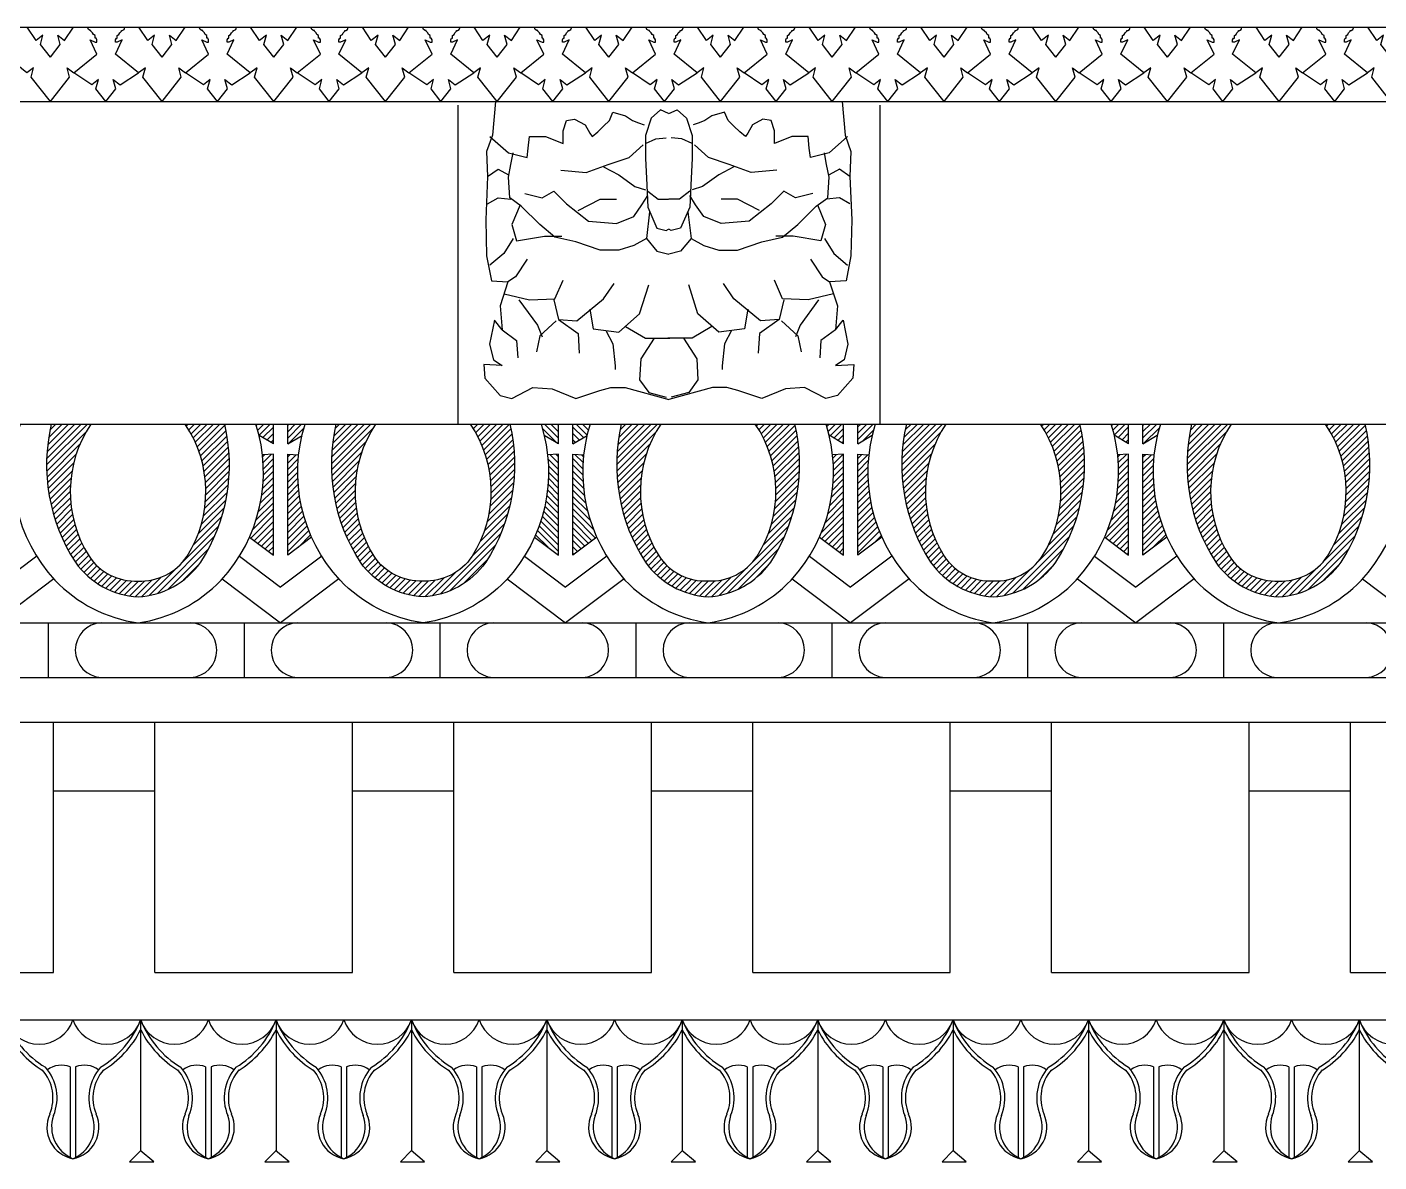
# Model space of a CAD drawing. Extents: x 140 to 2512, y 69 to 3554.
# Drawn here: x 805.8 to 1078.1, y 3041 to 3269.6 of the extents above; entities that cross this region are included whole.
import ezdxf

# ---------------------------------------------------------------- set-up
doc = ezdxf.new("R2010")
doc.units = 0
doc.header["$LTSCALE"] = 10
doc.header["$MEASUREMENT"] = 0
for name, color, linetype in [('3', 3, 'CONTINUOUS'), ('7', 7, 'CONTINUOUS'), ('BH', 3, 'CONTINUOUS')]:
    doc.layers.add(name, color=color, linetype=linetype)
pattern_1 = [(45, (464.4869, 2007.5576), (-0.6344319, 0.6344319), [])]
pattern_2 = [(45, (636.7307, 2007.5748), (-0.6344319, 0.6344319), [])]

msp = doc.modelspace()

# ---------------------------------------------------------------- hatches: boundary and pattern name
at = {"layer": '3'}
h = msp.add_hatch(dxfattribs=at)
h.set_pattern_fill('ANSI31', color=256, scale=7.177778, style=0)
h.set_pattern_definition(pattern_1)
h.paths.add_polyline_path([(855.47, 3189.64), (851.96, 3189.64, -0.018345), (852.59, 3187.37), (855.47, 3185.65)])
h.paths.add_polyline_path([(855.47, 3183.56), (853.26, 3183.44, -0.133078), (850.65, 3166.88), (855.47, 3163.25)])
h.paths.add_polyline_path([(860.55, 3183.44), (858.35, 3183.56), (858.35, 3163.25), (863.16, 3166.88, -0.133078)])
h.paths.add_polyline_path([(858.35, 3189.64), (858.35, 3185.65), (861.23, 3187.37, -0.018345), (861.86, 3189.64)])
h = msp.add_hatch(dxfattribs=at)
h.set_pattern_fill('ANSI31', color=256, scale=7.177778, style=0)
h.set_pattern_definition(pattern_1)
h.paths.add_polyline_path([(876.11, 3189.64), (868.14, 3189.64, 0.20319), (873, 3161.81, 0.224863), (885.62, 3154.82, 0.224863), (898.24, 3161.81, 0.20319), (903.1, 3189.64), (895.13, 3189.64, -0.297247), (895.49, 3163.01, -0.262813), (885.62, 3158.04, -0.262813), (875.75, 3163.01, -0.297247)])
h = msp.add_hatch(dxfattribs=at)
h.set_pattern_fill('ANSI31', color=256, scale=7.177778, style=0)
h.set_pattern_definition([(135, (1306.7543, 2007.5576), (0.6344319, 0.6344319), [])])
h.paths.add_polyline_path([(915.77, 3189.64), (919.28, 3189.64, 0.018345), (918.65, 3187.37), (915.77, 3185.65)])
h.paths.add_polyline_path([(915.77, 3183.56), (917.98, 3183.44, 0.133078), (920.59, 3166.88), (915.77, 3163.25)])
h.paths.add_polyline_path([(910.69, 3183.44), (912.9, 3183.56), (912.9, 3163.25), (908.08, 3166.88, 0.133078)])
h.paths.add_polyline_path([(912.9, 3189.64), (912.9, 3185.65), (910.01, 3187.37, 0.018345), (909.38, 3189.64)])
h = msp.add_hatch(dxfattribs=at)
h.set_pattern_fill('ANSI31', color=256, scale=7.177778, style=0)
h.set_pattern_definition([(45, (579.3085, 2007.5748), (-0.6344319, 0.6344319), [])])
h.paths.add_polyline_path([(960.5, 3189.66), (952.53, 3189.66, -0.297247), (952.89, 3163.03, -0.262813), (943.02, 3158.06, -0.262813), (933.15, 3163.03, -0.297247), (933.51, 3189.66), (925.54, 3189.66, 0.20319), (930.4, 3161.83, 0.224863), (943.02, 3154.84, 0.224863), (955.64, 3161.83, 0.20319)])
h = msp.add_hatch(dxfattribs=at)
h.set_pattern_fill('ANSI31', color=256, scale=7.177778, style=0)
h.set_pattern_definition(pattern_2)
h.paths.add_polyline_path([(970.3, 3189.66), (966.78, 3189.66, -0.018345), (967.41, 3187.39), (970.3, 3185.67)])
h.paths.add_polyline_path([(970.3, 3183.58), (968.09, 3183.46, -0.133078), (965.48, 3166.89), (970.3, 3163.27)])
h.paths.add_polyline_path([(975.38, 3183.46), (973.17, 3183.58), (973.17, 3163.27), (977.99, 3166.89, -0.133078)])
h.paths.add_polyline_path([(973.17, 3189.66), (973.17, 3185.67), (976.05, 3187.39, -0.018345), (976.68, 3189.66)])
h = msp.add_hatch(dxfattribs=at)
h.set_pattern_fill('ANSI31', color=256, scale=7.177778, style=0)
h.set_pattern_definition(pattern_2)
h.paths.add_polyline_path([(1027.72, 3189.66), (1024.2, 3189.66, -0.018345), (1024.83, 3187.39), (1027.72, 3185.67)])
h.paths.add_polyline_path([(1027.72, 3183.58), (1025.51, 3183.46, -0.133078), (1022.9, 3166.89), (1027.72, 3163.27)])
h.paths.add_polyline_path([(1032.8, 3183.46), (1030.59, 3183.58), (1030.59, 3163.27), (1035.41, 3166.89, -0.133078)])
h.paths.add_polyline_path([(1030.59, 3189.66), (1030.59, 3185.67), (1033.48, 3187.39, -0.018345), (1034.1, 3189.66)])
h = msp.add_hatch(dxfattribs=at)
h.set_pattern_fill('ANSI31', color=256, scale=7.177778, style=0)
h.set_pattern_definition([(45, (694.17576, 2007.5576), (-0.6344319, 0.6344319), [])])
h.paths.add_polyline_path([(1075.36, 3189.64), (1067.39, 3189.64, -0.297247), (1067.76, 3163.01, -0.262813), (1057.89, 3158.04, -0.262813), (1048.01, 3163.01, -0.297247), (1048.38, 3189.64), (1040.41, 3189.64, 0.20319), (1045.27, 3161.81, 0.224863), (1057.89, 3154.82, 0.224863), (1070.51, 3161.81, 0.20319)])
at = {"layer": 'BH'}
h = msp.add_hatch(dxfattribs=at)
h.set_pattern_fill('ANSI31', color=256, scale=7.177778, style=0)
h.set_pattern_definition(pattern_1)
h.paths.add_polyline_path([(845.67, 3189.64), (837.71, 3189.64, -0.297247), (838.07, 3163.01, -0.262813), (828.2, 3158.04, -0.262813), (818.33, 3163.01, -0.297247), (818.69, 3189.64), (810.72, 3189.64, 0.20319), (815.58, 3161.81, 0.224863), (828.2, 3154.82, 0.224863), (840.82, 3161.81, 0.20319)])
h = msp.add_hatch(dxfattribs=at)
h.set_pattern_fill('ANSI31', color=256, scale=7.177778, style=0)
h.set_pattern_definition(pattern_2)
h.paths.add_polyline_path([(1017.92, 3189.66), (1009.95, 3189.66, -0.297247), (1010.32, 3163.03, -0.262813), (1000.44, 3158.06, -0.262813), (990.57, 3163.03, -0.297247), (990.93, 3189.66), (982.97, 3189.66, 0.20319), (987.82, 3161.83, 0.224863), (1000.44, 3154.84, 0.224863), (1013.06, 3161.83, 0.20319)])

# ---------------------------------------------------------------- linework, layer by layer
at = {"layer": '3'}
for p, q in [((855.47, 3185.65), (855.47, 3189.64)), ((858.35, 3185.65), (858.35, 3189.64)), ((912.9, 3185.65), (912.9, 3189.64)), ((915.77, 3185.65), (915.77, 3189.64)), ((970.3, 3185.67), (970.3, 3189.66)), ((973.17, 3185.67), (973.17, 3189.66)), ((1027.72, 3185.67), (1027.72, 3189.66)), ((1030.59, 3185.67), (1030.59, 3189.66)), ((855.47, 3185.65), (852.59, 3187.37)), ((858.35, 3185.65), (861.23, 3187.37)), ((912.9, 3185.65), (910.01, 3187.37)), ((915.77, 3185.65), (918.65, 3187.37)), ((970.3, 3185.67), (967.41, 3187.39)), ((973.17, 3185.67), (976.05, 3187.39)), ((1027.72, 3185.67), (1024.83, 3187.39)), ((1030.59, 3185.67), (1033.48, 3187.39)), ((855.47, 3183.56), (853.26, 3183.44)), ((855.47, 3163.25), (855.47, 3183.56)), ((858.35, 3183.56), (860.55, 3183.44)), ((858.35, 3163.25), (858.35, 3183.56)), ((912.9, 3183.56), (910.69, 3183.44)), ((912.9, 3163.25), (912.9, 3183.56)), ((915.77, 3163.25), (915.77, 3183.56)), ((915.77, 3183.56), (917.98, 3183.44)), ((970.3, 3183.58), (968.09, 3183.46)), ((970.3, 3163.27), (970.3, 3183.58)), ((973.17, 3183.58), (975.38, 3183.46)), ((973.17, 3163.27), (973.17, 3183.58)), ((1027.72, 3183.58), (1025.51, 3183.46)), ((1027.72, 3163.27), (1027.72, 3183.58)), ((1030.59, 3183.58), (1032.8, 3183.46)), ((1030.59, 3163.27), (1030.59, 3183.58)), ((850.65, 3166.88), (855.47, 3163.25)), ((863.16, 3166.88), (858.35, 3163.25)), ((908.08, 3166.88), (912.9, 3163.25)), ((920.59, 3166.88), (915.77, 3163.25)), ((965.48, 3166.89), (970.3, 3163.27)), ((977.99, 3166.89), (973.17, 3163.27)), ((1022.9, 3166.89), (1027.72, 3163.27)), ((1035.41, 3166.89), (1030.59, 3163.27)), ((807.79, 3163.03), (799.49, 3156.78)), ((848.61, 3163.03), (856.91, 3156.78)), ((865.21, 3163.03), (856.91, 3156.78)), ((906.03, 3163.03), (914.33, 3156.78)), ((922.63, 3163.03), (914.33, 3156.78)), ((963.43, 3163.05), (971.73, 3156.8)), ((980.03, 3163.05), (971.73, 3156.8)), ((1020.85, 3163.05), (1029.15, 3156.8)), ((1037.46, 3163.05), (1029.15, 3156.8)), ((811.25, 3158.45), (799.49, 3149.59)), ((845.15, 3158.45), (856.91, 3149.59)), ((868.67, 3158.45), (856.91, 3149.59)), ((902.57, 3158.45), (914.33, 3149.59)), ((926.09, 3158.45), (914.33, 3149.59)), ((959.97, 3158.46), (971.73, 3149.61)), ((983.49, 3158.46), (971.73, 3149.61)), ((1017.39, 3158.46), (1029.15, 3149.61)), ((1040.92, 3158.46), (1029.15, 3149.61)), ((1074.84, 3158.45), (1086.6, 3149.59)), ((828.73, 3069.61), (828.73, 3043.26)), ((856, 3069.61), (856, 3043.26)), ((883.28, 3069.61), (883.28, 3043.26)), ((910.55, 3069.61), (910.55, 3043.26)), ((937.82, 3069.61), (937.82, 3043.26)), ((965.09, 3069.61), (965.09, 3043.26)), ((992.37, 3069.61), (992.37, 3043.26)), ((1019.64, 3069.61), (1019.64, 3043.26)), ((1046.91, 3069.61), (1046.91, 3043.26)), ((1074.18, 3069.61), (1074.18, 3043.26)), ((814.55, 3060.19), (814.55, 3041.9)), ((815.64, 3060.19), (815.64, 3041.9)), ((841.82, 3060.19), (841.82, 3041.9)), ((842.91, 3060.19), (842.91, 3041.9)), ((869.09, 3060.19), (869.09, 3041.9)), ((870.18, 3060.19), (870.18, 3041.9)), ((896.37, 3060.19), (896.37, 3041.9)), ((897.46, 3060.19), (897.46, 3041.9)), ((923.64, 3060.19), (923.64, 3041.9)), ((924.73, 3060.19), (924.73, 3041.9)), ((950.91, 3060.19), (950.91, 3041.9)), ((952, 3060.19), (952, 3041.9)), ((978.18, 3060.19), (978.18, 3041.9)), ((979.28, 3060.19), (979.28, 3041.9)), ((1005.46, 3060.19), (1005.46, 3041.9)), ((1006.55, 3060.19), (1006.55, 3041.9)), ((1032.73, 3060.19), (1032.73, 3041.9)), ((1033.82, 3060.19), (1033.82, 3041.9)), ((1060, 3060.19), (1060, 3041.9)), ((1061.09, 3060.19), (1061.09, 3041.9)), ((828.74, 3043.33), (826.5, 3041)), ((831.38, 3041), (828.65, 3043.33)), ((856.02, 3043.33), (853.77, 3041)), ((858.65, 3041), (855.92, 3043.33)), ((883.29, 3043.33), (881.05, 3041)), ((885.92, 3041), (883.19, 3043.33)), ((910.56, 3043.33), (908.32, 3041)), ((913.19, 3041), (910.46, 3043.33)), ((937.83, 3043.33), (935.59, 3041)), ((940.47, 3041), (937.74, 3043.33)), ((965.11, 3043.33), (962.87, 3041)), ((967.74, 3041), (965.01, 3043.33)), ((992.38, 3043.33), (990.14, 3041)), ((995.01, 3041), (992.28, 3043.33)), ((1019.65, 3043.33), (1017.41, 3041)), ((1022.28, 3041), (1019.56, 3043.33)), ((1046.93, 3043.33), (1044.68, 3041)), ((1049.56, 3041), (1046.83, 3043.33)), ((1074.2, 3043.33), (1071.96, 3041)), ((1076.83, 3041), (1074.1, 3043.33)), ((826.5, 3041), (831.38, 3041)), ((853.77, 3041), (858.65, 3041)), ((881.05, 3041), (885.92, 3041)), ((908.32, 3041), (913.19, 3041)), ((935.59, 3041), (940.47, 3041)), ((962.87, 3041), (967.74, 3041)), ((990.14, 3041), (995.01, 3041)), ((1017.41, 3041), (1022.28, 3041)), ((1044.68, 3041), (1049.56, 3041)), ((1071.96, 3041), (1076.83, 3041))]:
    msp.add_line(p, q, dxfattribs=at)
for points in [[(804.44, 3189.64, 0.269333), (811.46, 3158.21, 0.168546), (828.2, 3149.61, 0.168546), (844.94, 3158.21, 0.269333), (851.96, 3189.64)], [(810.72, 3189.64, 0.20319), (815.58, 3161.81, 0.224863), (828.2, 3154.82, 0.224863), (840.82, 3161.81, 0.20319), (845.67, 3189.64)], [(818.69, 3189.64, 0.297247), (818.33, 3163.01, 0.262813), (828.2, 3158.04, 0.262813), (838.07, 3163.01, 0.297247), (837.71, 3189.64)], [(909.38, 3189.64, -0.269333), (902.36, 3158.21, -0.168546), (885.62, 3149.61, -0.168546), (868.88, 3158.21, -0.269333), (861.86, 3189.64)], [(903.1, 3189.64, -0.20319), (898.24, 3161.81, -0.224863), (885.62, 3154.82, -0.224863), (873, 3161.81, -0.20319), (868.14, 3189.64)], [(895.13, 3189.64, -0.297247), (895.49, 3163.01, -0.262813), (885.62, 3158.04, -0.262813), (875.75, 3163.01, -0.297247), (876.11, 3189.64)], [(919.26, 3189.66, 0.269333), (926.28, 3158.23, 0.168546), (943.02, 3149.63, 0.168546), (959.76, 3158.23, 0.269333), (966.78, 3189.66)], [(925.54, 3189.66, 0.20319), (930.4, 3161.83, 0.224863), (943.02, 3154.84, 0.224863), (955.64, 3161.83, 0.20319), (960.5, 3189.66)], [(933.51, 3189.66, 0.297247), (933.15, 3163.03, 0.262813), (943.02, 3158.06, 0.262813), (952.89, 3163.03, 0.297247), (952.53, 3189.66)], [(976.68, 3189.66, 0.269333), (983.71, 3158.23, 0.168546), (1000.44, 3149.63, 0.168546), (1017.18, 3158.23, 0.269333), (1024.2, 3189.66)], [(982.97, 3189.66, 0.20319), (987.82, 3161.83, 0.224863), (1000.44, 3154.84, 0.224863), (1013.06, 3161.83, 0.20319), (1017.92, 3189.66)], [(990.93, 3189.66, 0.297247), (990.57, 3163.03, 0.262813), (1000.44, 3158.06, 0.262813), (1010.32, 3163.03, 0.297247), (1009.95, 3189.66)], [(1034.13, 3189.64, 0.269333), (1041.15, 3158.21, 0.168546), (1057.89, 3149.61, 0.168546), (1074.62, 3158.21, 0.269333), (1081.65, 3189.64)], [(1040.41, 3189.64, 0.20319), (1045.27, 3161.81, 0.224863), (1057.89, 3154.82, 0.224863), (1070.51, 3161.81, 0.20319), (1075.36, 3189.64)], [(1048.38, 3189.64, 0.297247), (1048.01, 3163.01, 0.262813), (1057.89, 3158.04, 0.262813), (1067.76, 3163.01, 0.297247), (1067.39, 3189.64)]]:
    msp.add_lwpolyline(points, format="xyb", dxfattribs=at)
for centre, radius, start, end in [((808.28, 3071.95), 7.21, 198.9672, 341.0328), ((819.51, 3076.74), 19.41, 201.5584, 239.0663), ((821.91, 3071.95), 7.21, 198.9672, 341.0328), ((810.67, 3076.74), 19.41, 300.9337, 338.4416), ((835.55, 3071.95), 7.21, 198.9672, 341.0328), ((846.79, 3076.74), 19.41, 201.5584, 239.0663), ((849.18, 3071.95), 7.21, 198.9672, 341.0328), ((837.95, 3076.74), 19.41, 300.9337, 338.4416), ((862.82, 3071.95), 7.21, 198.9672, 341.0328), ((874.06, 3076.74), 19.41, 201.5584, 239.0663), ((876.46, 3071.95), 7.21, 198.9672, 341.0328), ((865.22, 3076.74), 19.41, 300.9337, 338.4416), ((890.09, 3071.95), 7.21, 198.9672, 341.0328), ((901.33, 3076.74), 19.41, 201.5584, 239.0663), ((903.73, 3071.95), 7.21, 198.9672, 341.0328), ((892.49, 3076.74), 19.41, 300.9337, 338.4416), ((917.37, 3071.95), 7.21, 198.9672, 341.0328), ((928.6, 3076.74), 19.41, 201.5584, 239.0663), ((931, 3071.95), 7.21, 198.9672, 341.0328), ((919.77, 3076.74), 19.41, 300.9337, 338.4416), ((944.64, 3071.95), 7.21, 198.9672, 341.0328), ((955.88, 3076.74), 19.41, 201.5584, 239.0663), ((958.28, 3071.95), 7.21, 198.9672, 341.0328), ((947.04, 3076.74), 19.41, 300.9337, 338.4416), ((971.91, 3071.95), 7.21, 198.9672, 341.0328), ((983.15, 3076.74), 19.41, 201.5584, 239.0663), ((985.55, 3071.95), 7.21, 198.9672, 341.0328), ((974.31, 3076.74), 19.41, 300.9337, 338.4416), ((999.18, 3071.95), 7.21, 198.9672, 341.0328), ((1010.42, 3076.74), 19.41, 201.5584, 239.0663), ((1012.82, 3071.95), 7.21, 198.9672, 341.0328), ((1001.58, 3076.74), 19.41, 300.9337, 338.4416), ((1026.46, 3071.95), 7.21, 198.9672, 341.0328), ((1037.7, 3076.74), 19.41, 201.5584, 239.0663), ((1040.09, 3071.95), 7.21, 198.9672, 341.0328), ((1028.86, 3076.74), 19.41, 300.9337, 338.4416), ((1053.73, 3071.95), 7.21, 198.9672, 341.0328), ((1064.97, 3076.74), 19.41, 201.5584, 239.0663), ((1067.37, 3071.95), 7.21, 198.9672, 341.0328), ((1056.13, 3076.74), 19.41, 300.9337, 338.4416), ((1081, 3071.95), 7.21, 198.9672, 341.0328), ((1092.24, 3076.74), 19.41, 201.5584, 239.0663), ((819.51, 3076.74), 20.23, 206.8193, 239.0663), ((810.67, 3076.74), 20.23, 300.9337, 333.1807), ((846.79, 3076.74), 20.23, 206.8193, 239.0663), ((837.95, 3076.74), 20.23, 300.9337, 333.1807), ((874.06, 3076.74), 20.23, 206.8193, 239.0663), ((865.22, 3076.74), 20.23, 300.9337, 333.1807), ((901.33, 3076.74), 20.23, 206.8193, 239.0663), ((892.49, 3076.74), 20.23, 300.9337, 333.1807), ((928.6, 3076.74), 20.23, 206.8193, 239.0663), ((919.77, 3076.74), 20.23, 300.9337, 333.1807), ((955.88, 3076.74), 20.23, 206.8193, 239.0663), ((947.04, 3076.74), 20.23, 300.9337, 333.1807), ((983.15, 3076.74), 20.23, 206.8193, 239.0663), ((974.31, 3076.74), 20.23, 300.9337, 333.1807), ((1010.42, 3076.74), 20.23, 206.8193, 239.0663), ((1001.58, 3076.74), 20.23, 300.9337, 333.1807), ((1037.7, 3076.74), 20.23, 206.8193, 239.0663), ((1028.86, 3076.74), 20.23, 300.9337, 333.1807), ((1064.97, 3076.74), 20.23, 206.8193, 239.0663), ((1056.13, 3076.74), 20.23, 300.9337, 333.1807), ((1092.24, 3076.74), 20.23, 206.8193, 239.0663), ((802.53, 3053.89), 8.54, 337.7846, 41.5211), ((802.53, 3053.89), 9.36, 337.7846, 41.5211), ((812.82, 3055.48), 5.01, 69.8838, 125.0135), ((817.36, 3055.48), 5.01, 54.9865, 110.1162), ((827.66, 3053.89), 9.36, 138.4789, 202.2154), ((827.66, 3053.89), 8.54, 138.4789, 202.2154), ((829.8, 3053.89), 8.54, 337.7846, 41.5211), ((829.8, 3053.89), 9.36, 337.7846, 41.5211), ((840.1, 3055.48), 5.01, 69.8838, 125.0135), ((844.64, 3055.48), 5.01, 54.9865, 110.1162), ((854.93, 3053.89), 9.36, 138.4789, 202.2154), ((854.93, 3053.89), 8.54, 138.4789, 202.2154), ((857.07, 3053.89), 8.54, 337.7846, 41.5211), ((857.07, 3053.89), 9.36, 337.7846, 41.5211), ((867.37, 3055.48), 5.01, 69.8838, 125.0135), ((871.91, 3055.48), 5.01, 54.9865, 110.1162), ((882.21, 3053.89), 9.36, 138.4789, 202.2154), ((882.21, 3053.89), 8.54, 138.4789, 202.2154), ((884.35, 3053.89), 8.54, 337.7846, 41.5211), ((884.35, 3053.89), 9.36, 337.7846, 41.5211), ((894.64, 3055.48), 5.01, 69.8838, 125.0135), ((899.18, 3055.48), 5.01, 54.9865, 110.1162), ((909.48, 3053.89), 9.36, 138.4789, 202.2154), ((909.48, 3053.89), 8.54, 138.4789, 202.2154), ((911.62, 3053.89), 8.54, 337.7846, 41.5211), ((911.62, 3053.89), 9.36, 337.7846, 41.5211), ((921.92, 3055.48), 5.01, 69.8838, 125.0135), ((926.45, 3055.48), 5.01, 54.9865, 110.1162), ((936.75, 3053.89), 9.36, 138.4789, 202.2154), ((936.75, 3053.89), 8.54, 138.4789, 202.2154), ((938.89, 3053.89), 8.54, 337.7846, 41.5211), ((938.89, 3053.89), 9.36, 337.7846, 41.5211), ((949.19, 3055.48), 5.01, 69.8838, 125.0135), ((953.73, 3055.48), 5.01, 54.9865, 110.1162), ((964.02, 3053.89), 9.36, 138.4789, 202.2154), ((964.02, 3053.89), 8.54, 138.4789, 202.2154), ((966.16, 3053.89), 8.54, 337.7846, 41.5211), ((966.16, 3053.89), 9.36, 337.7846, 41.5211), ((976.46, 3055.48), 5.01, 69.8838, 125.0135), ((981, 3055.48), 5.01, 54.9865, 110.1162), ((991.3, 3053.89), 9.36, 138.4789, 202.2154), ((991.3, 3053.89), 8.54, 138.4789, 202.2154), ((993.44, 3053.89), 8.54, 337.7846, 41.5211), ((993.44, 3053.89), 9.36, 337.7846, 41.5211), ((1003.73, 3055.48), 5.01, 69.8838, 125.0135), ((1008.27, 3055.48), 5.01, 54.9865, 110.1162), ((1018.57, 3053.89), 9.36, 138.4789, 202.2154), ((1018.57, 3053.89), 8.54, 138.4789, 202.2154), ((1020.71, 3053.89), 8.54, 337.7846, 41.5211), ((1020.71, 3053.89), 9.36, 337.7846, 41.5211), ((1031.01, 3055.48), 5.01, 69.8838, 125.0135), ((1035.54, 3055.48), 5.01, 54.9865, 110.1162), ((1045.84, 3053.89), 9.36, 138.4789, 202.2154), ((1045.84, 3053.89), 8.54, 138.4789, 202.2154), ((1047.98, 3053.89), 8.54, 337.7846, 41.5211), ((1047.98, 3053.89), 9.36, 337.7846, 41.5211), ((1058.28, 3055.48), 5.01, 69.8838, 125.0135), ((1062.82, 3055.48), 5.01, 54.9865, 110.1162), ((1073.11, 3053.89), 9.36, 138.4789, 202.2154), ((1073.11, 3053.89), 8.54, 138.4789, 202.2154), ((816.32, 3047.99), 6.46, 155.9841, 259.063), ((817.71, 3048.05), 6.91, 160.5785, 247.7515), ((813.87, 3047.99), 6.46, 280.937, 24.0159), ((812.48, 3048.05), 6.91, 292.2485, 19.4215), ((843.59, 3047.99), 6.46, 155.9841, 259.063), ((844.98, 3048.05), 6.91, 160.5785, 247.7515), ((841.14, 3047.99), 6.46, 280.937, 24.0159), ((839.75, 3048.05), 6.91, 292.2485, 19.4215), ((870.86, 3047.99), 6.46, 155.9841, 259.063), ((872.26, 3048.05), 6.91, 160.5785, 247.7515), ((868.41, 3047.99), 6.46, 280.937, 24.0159), ((867.02, 3048.05), 6.91, 292.2485, 19.4215), ((898.14, 3047.99), 6.46, 155.9841, 259.063), ((899.53, 3048.05), 6.91, 160.5785, 247.7515), ((895.69, 3047.99), 6.46, 280.937, 24.0159), ((894.29, 3048.05), 6.91, 292.2485, 19.4215), ((925.41, 3047.99), 6.46, 155.9841, 259.063), ((926.8, 3048.05), 6.91, 160.5785, 247.7515), ((922.96, 3047.99), 6.46, 280.937, 24.0159), ((921.57, 3048.05), 6.91, 292.2485, 19.4215), ((952.68, 3047.99), 6.46, 155.9841, 259.063), ((954.08, 3048.05), 6.91, 160.5785, 247.7515), ((950.23, 3047.99), 6.46, 280.937, 24.0159), ((948.84, 3048.05), 6.91, 292.2485, 19.4215), ((979.96, 3047.99), 6.46, 155.9841, 259.063), ((981.35, 3048.05), 6.91, 160.5785, 247.7515), ((977.5, 3047.99), 6.46, 280.937, 24.0159), ((976.11, 3048.05), 6.91, 292.2485, 19.4215), ((1007.23, 3047.99), 6.46, 155.9841, 259.063), ((1008.62, 3048.05), 6.91, 160.5785, 247.7515), ((1004.78, 3047.99), 6.46, 280.937, 24.0159), ((1003.39, 3048.05), 6.91, 292.2485, 19.4215), ((1034.5, 3047.99), 6.46, 155.9841, 259.063), ((1035.89, 3048.05), 6.91, 160.5785, 247.7515), ((1032.05, 3047.99), 6.46, 280.937, 24.0159), ((1030.66, 3048.05), 6.91, 292.2485, 19.4215), ((1061.77, 3047.99), 6.46, 155.9841, 259.063), ((1063.17, 3048.05), 6.91, 160.5785, 247.7515), ((1059.32, 3047.99), 6.46, 280.937, 24.0159), ((1057.93, 3048.05), 6.91, 292.2485, 19.4215)]:
    msp.add_arc(centre, radius, start, end, dxfattribs=at)
at = {"layer": '7'}
for p, q in [((210.4, 3269.61), (1531.71, 3269.61)), ((385.4, 3254.61), (1530.25, 3254.61)), ((892.6, 3253.89), (892.6, 3189.61)), ((977.6, 3253.89), (977.6, 3189.61)), ((385.4, 3189.61), (1526.97, 3189.61)), ((415.4, 3149.61), (1527.37, 3149.61)), ((425.4, 3138.61), (1527.81, 3138.61)), ((425.4, 3129.61), (1528.27, 3129.61)), ((811.2, 3079.19), (811.2, 3129.61)), ((831.6, 3079.19), (831.6, 3129.61)), ((871.4, 3079.19), (871.4, 3129.61)), ((891.8, 3079.19), (891.8, 3129.61)), ((931.6, 3079.19), (931.6, 3129.61)), ((952, 3079.19), (952, 3129.61)), ((991.8, 3079.19), (991.8, 3129.61)), ((1012.2, 3079.19), (1012.2, 3129.61)), ((1052, 3079.19), (1052, 3129.61)), ((1072.4, 3079.19), (1072.4, 3129.61)), ((811.2, 3115.76), (831.6, 3115.76)), ((871.4, 3115.76), (891.8, 3115.76)), ((931.6, 3115.76), (952, 3115.76)), ((991.8, 3115.76), (1012.2, 3115.76)), ((1052, 3115.76), (1072.4, 3115.76)), ((771.4, 3079.19), (811.2, 3079.19)), ((831.6, 3079.19), (871.4, 3079.19)), ((891.8, 3079.19), (931.6, 3079.19)), ((952, 3079.19), (991.8, 3079.19)), ((1012.2, 3079.19), (1052, 3079.19)), ((1072.4, 3079.19), (1112.2, 3079.19)), ((430.4, 3069.61), (1533.74, 3069.61))]:
    msp.add_line(p, q, dxfattribs=at)
at = {"layer": 'BH'}
for p, q in [((810.09, 3149.59), (810.09, 3138.61)), ((849.55, 3149.59), (849.55, 3138.61)), ((889.01, 3149.59), (889.01, 3138.61)), ((928.46, 3149.59), (928.46, 3138.61)), ((967.92, 3149.59), (967.92, 3138.61)), ((1007.38, 3149.59), (1007.38, 3138.61)), ((1046.84, 3149.59), (1046.84, 3138.61))]:
    msp.add_line(p, q, dxfattribs=at)
for points in [[(810.54, 3254.61), (806.67, 3259.56), (807.18, 3261.44), (805.81, 3260.41), (801.17, 3264.18), (802.53, 3267.08), (801.51, 3266.57), (801.34, 3266.57), (801.17, 3266.57), (801.17, 3266.74), (801.17, 3267.08), (801.34, 3267.42), (801.51, 3267.42), (801.51, 3267.59), (801.51, 3267.76), (801.51, 3267.94), (801.85, 3268.11), (802.02, 3268.45), (802.36, 3268.79), (802.36, 3268.96), (802.53, 3268.96), (802.88, 3269.13), (803.05, 3269.64)], [(810.54, 3263.54), (808.54, 3266.1), (809.05, 3267.98), (807.68, 3266.96), (805.88, 3269.61)], [(810.54, 3254.61), (814.42, 3259.56), (813.9, 3261.44), (815.27, 3260.41), (819.92, 3264.18), (818.55, 3267.08), (819.57, 3266.57), (819.74, 3266.57), (819.92, 3266.57), (819.92, 3266.74), (819.92, 3267.08), (819.74, 3267.42), (819.57, 3267.42), (819.57, 3267.59), (819.57, 3267.76), (819.57, 3267.94), (819.23, 3268.11), (819.06, 3268.45), (818.72, 3268.79), (818.72, 3268.96), (818.55, 3268.96), (818.2, 3269.13), (818.03, 3269.64)], [(810.54, 3263.54), (812.54, 3266.1), (812.03, 3267.98), (813.4, 3266.96), (815.2, 3269.61)], [(833.04, 3254.61), (829.17, 3259.56), (829.68, 3261.44), (828.31, 3260.41), (823.67, 3264.18), (825.03, 3267.08), (824.01, 3266.57), (823.84, 3266.57), (823.67, 3266.57), (823.67, 3266.74), (823.67, 3267.08), (823.84, 3267.42), (824.01, 3267.42), (824.01, 3267.59), (824.01, 3267.76), (824.01, 3267.94), (824.35, 3268.11), (824.52, 3268.45), (824.86, 3268.79), (824.86, 3268.96), (825.03, 3268.96), (825.38, 3269.13), (825.55, 3269.64)], [(833.04, 3263.54), (831.04, 3266.1), (831.55, 3267.98), (830.18, 3266.96), (828.38, 3269.61)], [(833.04, 3254.61), (836.92, 3259.56), (836.4, 3261.44), (837.77, 3260.41), (842.42, 3264.18), (841.05, 3267.08), (842.07, 3266.57), (842.24, 3266.57), (842.42, 3266.57), (842.42, 3266.74), (842.42, 3267.08), (842.24, 3267.42), (842.07, 3267.42), (842.07, 3267.59), (842.07, 3267.76), (842.07, 3267.94), (841.73, 3268.11), (841.56, 3268.45), (841.22, 3268.79), (841.22, 3268.96), (841.05, 3268.96), (840.7, 3269.13), (840.53, 3269.64)], [(833.04, 3263.54), (835.04, 3266.1), (834.53, 3267.98), (835.9, 3266.96), (837.7, 3269.61)], [(855.54, 3254.61), (851.67, 3259.56), (852.18, 3261.44), (850.81, 3260.41), (846.17, 3264.18), (847.53, 3267.08), (846.51, 3266.57), (846.34, 3266.57), (846.17, 3266.57), (846.17, 3266.74), (846.17, 3267.08), (846.34, 3267.42), (846.51, 3267.42), (846.51, 3267.59), (846.51, 3267.76), (846.51, 3267.94), (846.85, 3268.11), (847.02, 3268.45), (847.36, 3268.79), (847.36, 3268.96), (847.53, 3268.96), (847.88, 3269.13), (848.05, 3269.64)], [(855.54, 3263.54), (853.54, 3266.1), (854.05, 3267.98), (852.68, 3266.96), (850.88, 3269.61)], [(855.54, 3254.61), (859.42, 3259.56), (858.9, 3261.44), (860.27, 3260.41), (864.92, 3264.18), (863.55, 3267.08), (864.57, 3266.57), (864.74, 3266.57), (864.92, 3266.57), (864.92, 3266.74), (864.92, 3267.08), (864.74, 3267.42), (864.57, 3267.42), (864.57, 3267.59), (864.57, 3267.76), (864.57, 3267.94), (864.23, 3268.11), (864.06, 3268.45), (863.72, 3268.79), (863.72, 3268.96), (863.55, 3268.96), (863.2, 3269.13), (863.03, 3269.64)], [(855.54, 3263.54), (857.54, 3266.1), (857.03, 3267.98), (858.4, 3266.96), (860.2, 3269.61)], [(878.04, 3254.61), (874.17, 3259.56), (874.68, 3261.44), (873.31, 3260.41), (868.67, 3264.18), (870.03, 3267.08), (869.01, 3266.57), (868.84, 3266.57), (868.67, 3266.57), (868.67, 3266.74), (868.67, 3267.08), (868.84, 3267.42), (869.01, 3267.42), (869.01, 3267.59), (869.01, 3267.76), (869.01, 3267.94), (869.35, 3268.11), (869.52, 3268.45), (869.86, 3268.79), (869.86, 3268.96), (870.03, 3268.96), (870.38, 3269.13), (870.55, 3269.64)], [(878.04, 3263.54), (876.04, 3266.1), (876.55, 3267.98), (875.18, 3266.96), (873.38, 3269.61)], [(878.04, 3254.61), (881.92, 3259.56), (881.4, 3261.44), (882.77, 3260.41), (887.42, 3264.18), (886.05, 3267.08), (887.07, 3266.57), (887.24, 3266.57), (887.42, 3266.57), (887.42, 3266.74), (887.42, 3267.08), (887.24, 3267.42), (887.07, 3267.42), (887.07, 3267.59), (887.07, 3267.76), (887.07, 3267.94), (886.73, 3268.11), (886.56, 3268.45), (886.22, 3268.79), (886.22, 3268.96), (886.05, 3268.96), (885.7, 3269.13), (885.53, 3269.64)], [(878.04, 3263.54), (880.04, 3266.1), (879.53, 3267.98), (880.9, 3266.96), (882.7, 3269.61)], [(900.54, 3254.61), (896.67, 3259.56), (897.18, 3261.44), (895.81, 3260.41), (891.17, 3264.18), (892.53, 3267.08), (891.51, 3266.57), (891.34, 3266.57), (891.17, 3266.57), (891.17, 3266.74), (891.17, 3267.08), (891.34, 3267.42), (891.51, 3267.42), (891.51, 3267.59), (891.51, 3267.76), (891.51, 3267.94), (891.85, 3268.11), (892.02, 3268.45), (892.36, 3268.79), (892.36, 3268.96), (892.53, 3268.96), (892.88, 3269.13), (893.05, 3269.64)], [(900.54, 3263.54), (898.54, 3266.1), (899.05, 3267.98), (897.68, 3266.96), (895.88, 3269.61)], [(900.54, 3254.61), (904.42, 3259.56), (903.9, 3261.44), (905.27, 3260.41), (909.92, 3264.18), (908.55, 3267.08), (909.57, 3266.57), (909.74, 3266.57), (909.92, 3266.57), (909.92, 3266.74), (909.92, 3267.08), (909.74, 3267.42), (909.57, 3267.42), (909.57, 3267.59), (909.57, 3267.76), (909.57, 3267.94), (909.23, 3268.11), (909.06, 3268.45), (908.72, 3268.79), (908.72, 3268.96), (908.55, 3268.96), (908.2, 3269.13), (908.03, 3269.64)], [(900.54, 3263.54), (902.54, 3266.1), (902.03, 3267.98), (903.4, 3266.96), (905.2, 3269.61)], [(923.04, 3254.61), (919.17, 3259.56), (919.68, 3261.44), (918.31, 3260.41), (913.67, 3264.18), (915.03, 3267.08), (914.01, 3266.57), (913.84, 3266.57), (913.67, 3266.57), (913.67, 3266.74), (913.67, 3267.08), (913.84, 3267.42), (914.01, 3267.42), (914.01, 3267.59), (914.01, 3267.76), (914.01, 3267.94), (914.35, 3268.11), (914.52, 3268.45), (914.86, 3268.79), (914.86, 3268.96), (915.03, 3268.96), (915.38, 3269.13), (915.55, 3269.64)], [(923.04, 3263.54), (921.04, 3266.1), (921.55, 3267.98), (920.18, 3266.96), (918.38, 3269.61)], [(923.04, 3254.61), (926.92, 3259.56), (926.4, 3261.44), (927.77, 3260.41), (932.42, 3264.18), (931.05, 3267.08), (932.07, 3266.57), (932.24, 3266.57), (932.42, 3266.57), (932.42, 3266.74), (932.42, 3267.08), (932.24, 3267.42), (932.07, 3267.42), (932.07, 3267.59), (932.07, 3267.76), (932.07, 3267.94), (931.73, 3268.11), (931.56, 3268.45), (931.22, 3268.79), (931.22, 3268.96), (931.05, 3268.96), (930.7, 3269.13), (930.53, 3269.64)], [(923.04, 3263.54), (925.04, 3266.1), (924.53, 3267.98), (925.9, 3266.96), (927.7, 3269.61)], [(945.54, 3254.61), (941.67, 3259.56), (942.18, 3261.44), (940.81, 3260.41), (936.17, 3264.18), (937.53, 3267.08), (936.51, 3266.57), (936.34, 3266.57), (936.17, 3266.57), (936.17, 3266.74), (936.17, 3267.08), (936.34, 3267.42), (936.51, 3267.42), (936.51, 3267.59), (936.51, 3267.76), (936.51, 3267.94), (936.85, 3268.11), (937.02, 3268.45), (937.36, 3268.79), (937.36, 3268.96), (937.53, 3268.96), (937.88, 3269.13), (938.05, 3269.64)], [(945.54, 3263.54), (943.54, 3266.1), (944.05, 3267.98), (942.68, 3266.96), (940.88, 3269.61)], [(945.54, 3254.61), (949.42, 3259.56), (948.9, 3261.44), (950.27, 3260.41), (954.92, 3264.18), (953.55, 3267.08), (954.57, 3266.57), (954.74, 3266.57), (954.92, 3266.57), (954.92, 3266.74), (954.92, 3267.08), (954.74, 3267.42), (954.57, 3267.42), (954.57, 3267.59), (954.57, 3267.76), (954.57, 3267.94), (954.23, 3268.11), (954.06, 3268.45), (953.72, 3268.79), (953.72, 3268.96), (953.55, 3268.96), (953.2, 3269.13), (953.03, 3269.64)], [(945.54, 3263.54), (947.54, 3266.1), (947.03, 3267.98), (948.4, 3266.96), (950.2, 3269.61)], [(968.04, 3254.61), (964.17, 3259.56), (964.68, 3261.44), (963.31, 3260.41), (958.67, 3264.18), (960.03, 3267.08), (959.01, 3266.57), (958.84, 3266.57), (958.67, 3266.57), (958.67, 3266.74), (958.67, 3267.08), (958.84, 3267.42), (959.01, 3267.42), (959.01, 3267.59), (959.01, 3267.76), (959.01, 3267.94), (959.35, 3268.11), (959.52, 3268.45), (959.86, 3268.79), (959.86, 3268.96), (960.03, 3268.96), (960.38, 3269.13), (960.55, 3269.64)], [(968.04, 3263.54), (966.04, 3266.1), (966.55, 3267.98), (965.18, 3266.96), (963.38, 3269.61)], [(968.04, 3254.61), (971.92, 3259.56), (971.4, 3261.44), (972.77, 3260.41), (977.42, 3264.18), (976.05, 3267.08), (977.07, 3266.57), (977.24, 3266.57), (977.42, 3266.57), (977.42, 3266.74), (977.42, 3267.08), (977.24, 3267.42), (977.07, 3267.42), (977.07, 3267.59), (977.07, 3267.76), (977.07, 3267.94), (976.73, 3268.11), (976.56, 3268.45), (976.22, 3268.79), (976.22, 3268.96), (976.05, 3268.96), (975.7, 3269.13), (975.53, 3269.64)], [(968.04, 3263.54), (970.04, 3266.1), (969.53, 3267.98), (970.9, 3266.96), (972.7, 3269.61)], [(990.54, 3254.61), (986.67, 3259.56), (987.18, 3261.44), (985.81, 3260.41), (981.17, 3264.18), (982.53, 3267.08), (981.51, 3266.57), (981.34, 3266.57), (981.17, 3266.57), (981.17, 3266.74), (981.17, 3267.08), (981.34, 3267.42), (981.51, 3267.42), (981.51, 3267.59), (981.51, 3267.76), (981.51, 3267.94), (981.85, 3268.11), (982.02, 3268.45), (982.36, 3268.79), (982.36, 3268.96), (982.53, 3268.96), (982.88, 3269.13), (983.05, 3269.64)], [(990.54, 3263.54), (988.54, 3266.1), (989.05, 3267.98), (987.68, 3266.96), (985.88, 3269.61)], [(990.54, 3254.61), (994.42, 3259.56), (993.9, 3261.44), (995.27, 3260.41), (999.92, 3264.18), (998.55, 3267.08), (999.57, 3266.57), (999.74, 3266.57), (999.92, 3266.57), (999.92, 3266.74), (999.92, 3267.08), (999.74, 3267.42), (999.57, 3267.42), (999.57, 3267.59), (999.57, 3267.76), (999.57, 3267.94), (999.23, 3268.11), (999.06, 3268.45), (998.72, 3268.79), (998.72, 3268.96), (998.55, 3268.96), (998.2, 3269.13), (998.03, 3269.64)], [(990.54, 3263.54), (992.54, 3266.1), (992.03, 3267.98), (993.4, 3266.96), (995.2, 3269.61)], [(1013.04, 3254.61), (1009.17, 3259.56), (1009.68, 3261.44), (1008.31, 3260.41), (1003.67, 3264.18), (1005.03, 3267.08), (1004.01, 3266.57), (1003.84, 3266.57), (1003.67, 3266.57), (1003.67, 3266.74), (1003.67, 3267.08), (1003.84, 3267.42), (1004.01, 3267.42), (1004.01, 3267.59), (1004.01, 3267.76), (1004.01, 3267.94), (1004.35, 3268.11), (1004.52, 3268.45), (1004.86, 3268.79), (1004.86, 3268.96), (1005.03, 3268.96), (1005.38, 3269.13), (1005.55, 3269.64)], [(1013.04, 3263.54), (1011.04, 3266.1), (1011.55, 3267.98), (1010.18, 3266.96), (1008.38, 3269.61)], [(1013.04, 3254.61), (1016.92, 3259.56), (1016.4, 3261.44), (1017.77, 3260.41), (1022.42, 3264.18), (1021.05, 3267.08), (1022.07, 3266.57), (1022.24, 3266.57), (1022.42, 3266.57), (1022.42, 3266.74), (1022.42, 3267.08), (1022.24, 3267.42), (1022.07, 3267.42), (1022.07, 3267.59), (1022.07, 3267.76), (1022.07, 3267.94), (1021.73, 3268.11), (1021.56, 3268.45), (1021.22, 3268.79), (1021.22, 3268.96), (1021.05, 3268.96), (1020.7, 3269.13), (1020.53, 3269.64)], [(1013.04, 3263.54), (1015.04, 3266.1), (1014.53, 3267.98), (1015.9, 3266.96), (1017.7, 3269.61)], [(1035.54, 3254.61), (1031.67, 3259.56), (1032.18, 3261.44), (1030.81, 3260.41), (1026.17, 3264.18), (1027.53, 3267.08), (1026.51, 3266.57), (1026.34, 3266.57), (1026.17, 3266.57), (1026.17, 3266.74), (1026.17, 3267.08), (1026.34, 3267.42), (1026.51, 3267.42), (1026.51, 3267.59), (1026.51, 3267.76), (1026.51, 3267.94), (1026.85, 3268.11), (1027.02, 3268.45), (1027.36, 3268.79), (1027.36, 3268.96), (1027.53, 3268.96), (1027.88, 3269.13), (1028.05, 3269.64)], [(1035.54, 3263.54), (1033.54, 3266.1), (1034.05, 3267.98), (1032.68, 3266.96), (1030.88, 3269.61)], [(1035.54, 3254.61), (1039.42, 3259.56), (1038.9, 3261.44), (1040.27, 3260.41), (1044.92, 3264.18), (1043.55, 3267.08), (1044.57, 3266.57), (1044.74, 3266.57), (1044.92, 3266.57), (1044.92, 3266.74), (1044.92, 3267.08), (1044.74, 3267.42), (1044.57, 3267.42), (1044.57, 3267.59), (1044.57, 3267.76), (1044.57, 3267.94), (1044.23, 3268.11), (1044.06, 3268.45), (1043.72, 3268.79), (1043.72, 3268.96), (1043.55, 3268.96), (1043.2, 3269.13), (1043.03, 3269.64)], [(1035.54, 3263.54), (1037.54, 3266.1), (1037.03, 3267.98), (1038.4, 3266.96), (1040.2, 3269.61)], [(1058.04, 3254.61), (1054.17, 3259.56), (1054.68, 3261.44), (1053.31, 3260.41), (1048.67, 3264.18), (1050.03, 3267.08), (1049.01, 3266.57), (1048.84, 3266.57), (1048.67, 3266.57), (1048.67, 3266.74), (1048.67, 3267.08), (1048.84, 3267.42), (1049.01, 3267.42), (1049.01, 3267.59), (1049.01, 3267.76), (1049.01, 3267.94), (1049.35, 3268.11), (1049.52, 3268.45), (1049.86, 3268.79), (1049.86, 3268.96), (1050.03, 3268.96), (1050.38, 3269.13), (1050.55, 3269.64)], [(1058.04, 3263.54), (1056.04, 3266.1), (1056.55, 3267.98), (1055.18, 3266.96), (1053.38, 3269.61)], [(1058.04, 3254.61), (1061.92, 3259.56), (1061.4, 3261.44), (1062.77, 3260.41), (1067.42, 3264.18), (1066.05, 3267.08), (1067.07, 3266.57), (1067.24, 3266.57), (1067.42, 3266.57), (1067.42, 3266.74), (1067.42, 3267.08), (1067.24, 3267.42), (1067.07, 3267.42), (1067.07, 3267.59), (1067.07, 3267.76), (1067.07, 3267.94), (1066.73, 3268.11), (1066.56, 3268.45), (1066.22, 3268.79), (1066.22, 3268.96), (1066.05, 3268.96), (1065.7, 3269.13), (1065.53, 3269.64)], [(1058.04, 3263.54), (1060.04, 3266.1), (1059.53, 3267.98), (1060.9, 3266.96), (1062.7, 3269.61)], [(1080.54, 3254.61), (1076.67, 3259.56), (1077.18, 3261.44), (1075.81, 3260.41), (1071.17, 3264.18), (1072.53, 3267.08), (1071.51, 3266.57), (1071.34, 3266.57), (1071.17, 3266.57), (1071.17, 3266.74), (1071.17, 3267.08), (1071.34, 3267.42), (1071.51, 3267.42), (1071.51, 3267.59), (1071.51, 3267.76), (1071.51, 3267.94), (1071.85, 3268.11), (1072.02, 3268.45), (1072.36, 3268.79), (1072.36, 3268.96), (1072.53, 3268.96), (1072.88, 3269.13), (1073.05, 3269.64)], [(1080.54, 3263.54), (1078.54, 3266.1), (1079.05, 3267.98), (1077.68, 3266.96), (1075.88, 3269.61)], [(821.72, 3254.61), (819.72, 3257.17), (820.23, 3259.05), (818.87, 3258.02), (815.27, 3260.41)], [(821.72, 3254.61), (823.73, 3257.17), (823.21, 3259.05), (824.58, 3258.02), (828.31, 3260.41)], [(844.22, 3254.61), (842.22, 3257.17), (842.73, 3259.05), (841.37, 3258.02), (837.77, 3260.41)], [(844.22, 3254.61), (846.23, 3257.17), (845.71, 3259.05), (847.08, 3258.02), (850.81, 3260.41)], [(866.72, 3254.61), (864.72, 3257.17), (865.23, 3259.05), (863.87, 3258.02), (860.27, 3260.41)], [(866.72, 3254.61), (868.73, 3257.17), (868.21, 3259.05), (869.58, 3258.02), (873.31, 3260.41)], [(889.22, 3254.61), (887.22, 3257.17), (887.73, 3259.05), (886.37, 3258.02), (882.77, 3260.41)], [(889.22, 3254.61), (891.23, 3257.17), (890.71, 3259.05), (892.08, 3258.02), (895.81, 3260.41)], [(911.72, 3254.61), (909.72, 3257.17), (910.23, 3259.05), (908.87, 3258.02), (905.27, 3260.41)], [(911.72, 3254.61), (913.73, 3257.17), (913.21, 3259.05), (914.58, 3258.02), (918.31, 3260.41)], [(934.22, 3254.61), (932.22, 3257.17), (932.73, 3259.05), (931.37, 3258.02), (927.77, 3260.41)], [(934.22, 3254.61), (936.23, 3257.17), (935.71, 3259.05), (937.08, 3258.02), (940.81, 3260.41)], [(956.72, 3254.61), (954.72, 3257.17), (955.23, 3259.05), (953.87, 3258.02), (950.27, 3260.41)], [(956.72, 3254.61), (958.73, 3257.17), (958.21, 3259.05), (959.58, 3258.02), (963.31, 3260.41)], [(979.22, 3254.61), (977.22, 3257.17), (977.73, 3259.05), (976.37, 3258.02), (972.77, 3260.41)], [(979.22, 3254.61), (981.23, 3257.17), (980.71, 3259.05), (982.08, 3258.02), (985.81, 3260.41)], [(1001.72, 3254.61), (999.72, 3257.17), (1000.23, 3259.05), (998.87, 3258.02), (995.27, 3260.41)], [(1001.72, 3254.61), (1003.73, 3257.17), (1003.21, 3259.05), (1004.58, 3258.02), (1008.31, 3260.41)], [(1024.22, 3254.61), (1022.22, 3257.17), (1022.73, 3259.05), (1021.37, 3258.02), (1017.77, 3260.41)], [(1024.22, 3254.61), (1026.23, 3257.17), (1025.71, 3259.05), (1027.08, 3258.02), (1030.81, 3260.41)], [(1046.72, 3254.61), (1044.72, 3257.17), (1045.23, 3259.05), (1043.87, 3258.02), (1040.27, 3260.41)], [(1046.72, 3254.61), (1048.73, 3257.17), (1048.21, 3259.05), (1049.58, 3258.02), (1053.31, 3260.41)], [(1069.22, 3254.61), (1067.22, 3257.17), (1067.73, 3259.05), (1066.37, 3258.02), (1062.77, 3260.41)], [(1069.22, 3254.61), (1071.23, 3257.17), (1070.71, 3259.05), (1072.08, 3258.02), (1075.81, 3260.41)], [(900.17, 3254.65), (899.59, 3247.86), (898.42, 3244.56), (898.61, 3239.51), (898.22, 3230.77), (898.42, 3223.58), (899.39, 3218.54), (902.7, 3218.34), (901.14, 3213.49), (901.53, 3208.63), (899.97, 3210.57), (899, 3205.72), (899.78, 3202.61), (901.53, 3201.45), (897.84, 3201.64), (898.03, 3198.92), (901.14, 3195.43), (903.47, 3194.84)], [(970.03, 3254.65), (970.61, 3247.86), (971.78, 3244.56), (971.58, 3239.51), (971.97, 3230.77), (971.78, 3223.58), (970.8, 3218.54), (967.5, 3218.34), (969.05, 3213.49), (968.66, 3208.63), (970.22, 3210.57), (971.19, 3205.72), (970.41, 3202.61), (968.66, 3201.45), (972.36, 3201.64), (972.16, 3198.92), (969.05, 3195.43), (966.72, 3194.84)], [(899.09, 3247.58), (902.82, 3244.31), (906.56, 3243.38), (906.79, 3245.24), (907.03, 3247.58), (910.3, 3247.58), (913.8, 3246.18), (913.8, 3248.74), (914.5, 3250.84), (916.14, 3251.07), (918.24, 3249.91), (919.17, 3248.28), (919.64, 3247.58), (920.81, 3248.51), (921.98, 3249.68), (923.14, 3250.84), (923.84, 3252.47), (926.41, 3251.77), (927.82, 3250.84), (928.98, 3250.37), (930.15, 3249.91)], [(935.06, 3252.24), (933.42, 3252.94), (931.55, 3251.31), (930.38, 3247.81), (930.38, 3243.14), (930.62, 3239.18), (930.85, 3233.34), (932.72, 3229.15), (934.59, 3228.68), (935.06, 3228.91)], [(935.14, 3252.24), (936.77, 3252.94), (938.64, 3251.31), (939.81, 3247.81), (939.81, 3243.14), (939.58, 3239.18), (939.34, 3233.34), (937.47, 3229.15), (935.61, 3228.68), (935.14, 3228.91)], [(971.11, 3247.58), (967.37, 3244.31), (963.63, 3243.38), (963.4, 3245.24), (963.17, 3247.58), (959.9, 3247.58), (956.39, 3246.18), (956.39, 3248.74), (955.69, 3250.84), (954.06, 3251.07), (951.96, 3249.91), (951.02, 3248.28), (950.55, 3247.58), (949.39, 3248.51), (948.22, 3249.68), (947.05, 3250.84), (946.35, 3252.47), (943.78, 3251.77), (942.38, 3250.84), (941.21, 3250.37), (940.04, 3249.91)], [(913.33, 3240.81), (918.47, 3240.34), (922.91, 3241.98), (927.11, 3243.38), (929.92, 3245.94)], [(930.38, 3246.18), (932.49, 3247.11), (934.59, 3247.34)], [(939.81, 3246.18), (937.71, 3247.11), (935.61, 3247.34)], [(956.86, 3240.81), (951.72, 3240.34), (947.28, 3241.98), (943.08, 3243.38), (940.28, 3245.94)], [(930.62, 3227.05), (928.05, 3225.65), (925.01, 3224.71), (921.28, 3224.71), (916.37, 3226.35), (912.17, 3227.28), (909.13, 3229.85), (905.39, 3233.58), (903.06, 3235.21), (902.82, 3239.41), (903.29, 3241.98), (903.76, 3244.31)], [(939.58, 3227.05), (942.15, 3225.65), (945.18, 3224.71), (948.92, 3224.71), (953.82, 3226.35), (958.03, 3227.28), (961.06, 3229.85), (964.8, 3233.58), (967.14, 3235.21), (967.37, 3239.41), (966.9, 3241.98), (966.44, 3244.31)], [(898.61, 3239.51), (900.72, 3241.04), (902.82, 3239.88)], [(921.98, 3241.51), (925.01, 3239.88), (928.28, 3237.54), (930.38, 3236.84)], [(948.22, 3241.51), (945.18, 3239.88), (941.91, 3237.54), (939.81, 3236.84)], [(971.58, 3239.51), (969.47, 3241.04), (967.37, 3239.88)], [(898.62, 3234.04), (900.72, 3235.21), (903.29, 3234.98)], [(906.09, 3236.14), (909.6, 3235.21), (911.93, 3236.61), (914.5, 3234.04), (918.94, 3230.55), (924.55, 3230.08), (928.05, 3231.48), (929.68, 3233.81), (930.85, 3235.68)], [(916.84, 3232.65), (921.28, 3234.98), (924.55, 3234.98)], [(930.85, 3236.61), (932.95, 3234.98), (935.06, 3234.98)], [(939.34, 3236.61), (937.24, 3234.98), (935.14, 3234.98)], [(964.1, 3236.14), (960.6, 3235.21), (958.26, 3236.61), (955.69, 3234.04), (951.26, 3230.55), (945.65, 3230.08), (942.15, 3231.48), (940.51, 3233.81), (939.34, 3235.68)], [(953.36, 3232.65), (948.92, 3234.98), (945.65, 3234.98)], [(971.58, 3234.04), (969.47, 3235.21), (966.9, 3234.98)], [(905.16, 3233.81), (903.52, 3229.85), (904.46, 3226.58), (910.06, 3227.51), (913.57, 3227.51)], [(931.25, 3232.44), (930.62, 3227.05), (932.72, 3224.48), (935.1, 3223.89)], [(938.94, 3232.44), (939.58, 3227.05), (937.47, 3224.48), (935.1, 3223.89)], [(965.04, 3233.81), (966.67, 3229.85), (965.74, 3226.58), (960.13, 3227.51), (956.63, 3227.51)], [(903.76, 3227.05), (901.89, 3224.01), (899.09, 3221.68)], [(966.44, 3227.05), (968.31, 3224.01), (971.11, 3221.68)], [(906.56, 3222.85), (904.23, 3219.35), (902.7, 3218.34)], [(963.63, 3222.85), (965.97, 3219.35), (967.5, 3218.34)], [(901.92, 3215.91), (907.03, 3214.68), (912.17, 3214.92), (913.8, 3218.65)], [(968.28, 3215.91), (963.17, 3214.68), (958.03, 3214.92), (956.39, 3218.65)], [(911.93, 3214.68), (912.87, 3210.72), (916.6, 3210.48), (921.98, 3214.92), (924.08, 3217.95)], [(919.17, 3212.82), (919.87, 3208.85), (925.01, 3208.15), (929.22, 3211.88), (931.08, 3217.71)], [(951.02, 3212.82), (950.32, 3208.85), (945.18, 3208.15), (940.98, 3211.88), (939.11, 3217.71)], [(958.26, 3214.68), (957.33, 3210.72), (953.59, 3210.48), (948.22, 3214.92), (946.12, 3217.95)], [(904.93, 3214.68), (908.66, 3209.55), (909.6, 3207.22)], [(965.27, 3214.68), (961.53, 3209.55), (960.6, 3207.22)], [(912.4, 3210.48), (909.13, 3207.45), (908.43, 3204.18)], [(912.87, 3210.72), (916.84, 3207.92), (917.07, 3203.95)], [(957.33, 3210.72), (953.36, 3207.92), (953.12, 3203.95)], [(957.79, 3210.48), (961.06, 3207.45), (961.77, 3204.18)], [(901.53, 3208.63), (904.46, 3206.52), (904.69, 3203.02)], [(922.44, 3208.5), (923.84, 3205.82), (924.31, 3201.38), (924.31, 3200.68)], [(926.41, 3209.32), (930.38, 3206.98), (933.89, 3206.98), (935.29, 3206.98)], [(943.78, 3209.32), (939.81, 3206.98), (936.31, 3206.98), (934.91, 3206.98)], [(947.75, 3208.5), (946.35, 3205.82), (945.88, 3201.38), (945.88, 3200.68)], [(968.66, 3208.63), (965.74, 3206.52), (965.5, 3203.02)], [(932.14, 3206.98), (929.45, 3202.78), (929.22, 3198.58), (931.08, 3196.02), (934.59, 3195.09)], [(938.06, 3206.98), (940.74, 3202.78), (940.98, 3198.58), (939.11, 3196.02), (935.61, 3195.09)], [(903.47, 3194.84), (907.75, 3197.05), (911.59, 3196.73), (916.39, 3194.81), (921.19, 3196.41), (923.43, 3197.05), (926.31, 3197.05), (935.1, 3194.61)], [(966.72, 3194.84), (962.45, 3197.05), (958.61, 3196.73), (953.81, 3194.81), (949.01, 3196.41), (946.77, 3197.05), (943.89, 3197.05), (935.1, 3194.61)]]:
    msp.add_lwpolyline(points, dxfattribs=at)
for centre, start, end in [((821.08, 3144.11), 92.5097, 267.4903), ((838.56, 3144.11), 272.5097, 87.4903), ((860.54, 3144.11), 92.5097, 267.4903), ((878.02, 3144.11), 272.5097, 87.4903), ((899.99, 3144.11), 92.5097, 267.4903), ((917.48, 3144.11), 272.5097, 87.4903), ((939.45, 3144.11), 92.5097, 267.4903), ((956.93, 3144.11), 272.5097, 87.4903), ((978.91, 3144.11), 92.5097, 267.4903), ((996.39, 3144.11), 272.5097, 87.4903), ((1018.37, 3144.11), 92.5097, 267.4903), ((1035.85, 3144.11), 272.5097, 87.4903), ((1057.83, 3144.11), 92.5097, 267.4903), ((1075.31, 3144.11), 272.5097, 87.4903)]:
    msp.add_arc(centre, 5.51, start, end, dxfattribs=at)

doc.saveas('drawing.dxf')
